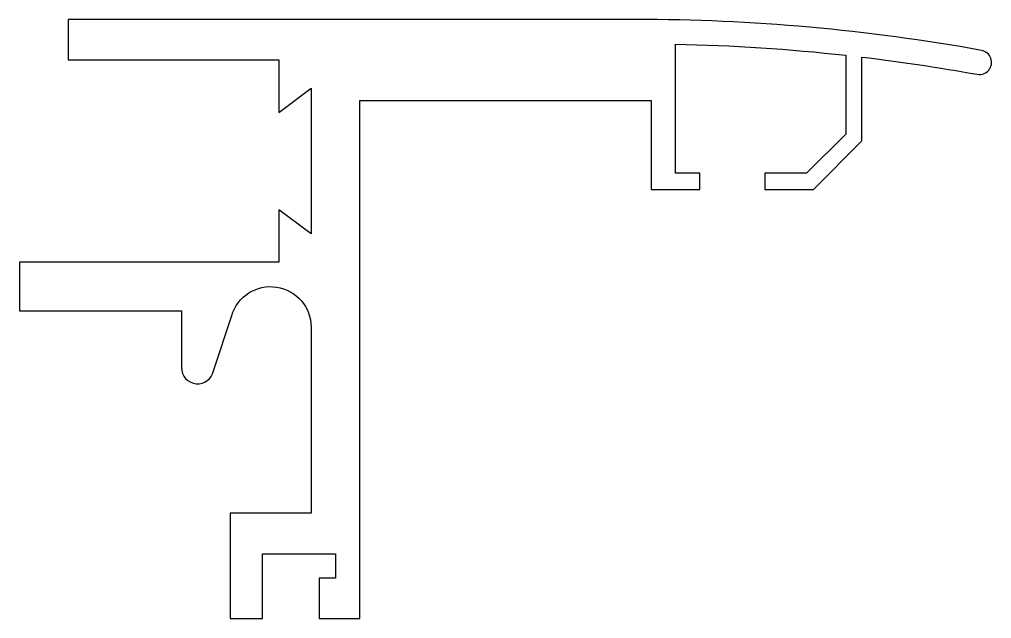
# Model space of a CAD drawing. Extents: x 218.9 to 278.9, y 236 to 273.
import ezdxf

# ---------------------------------------------------------------- set-up
doc = ezdxf.new("R2010")
doc.units = 0
doc.layers.add('ANA', color=220, linetype='CONTINUOUS')

msp = doc.modelspace()

# ---------------------------------------------------------------- linework, layer by layer
at = {"layer": 'ANA'}
msp.add_lwpolyline([(238.439, 240.016), (238.439, 238.516), (237.439, 238.516), (237.439, 236.016), (239.939, 236.016), (239.939, 268.016), (257.939, 268.016), (257.939, 262.516), (260.939, 262.516), (260.939, 263.516), (259.439, 263.516), (259.439, 271.491, -0.02221), (269.939, 270.806), (269.939, 265.931), (267.525, 263.516), (264.939, 263.516), (264.939, 262.516), (267.939, 262.516), (270.939, 265.516), (270.939, 270.692, -0.015184), (278.056, 269.628, 1), (278.322, 271.105, 0.044717), (256.987, 273.016), (221.939, 273.016), (221.939, 270.516), (234.939, 270.516), (234.939, 267.266), (236.939, 268.766), (236.939, 259.766), (234.939, 261.266), (234.939, 258.016), (218.939, 258.016), (218.939, 255.016), (228.939, 255.016), (228.939, 251.516, 0.902834), (230.918, 251.314), (232.043, 254.729, -0.86507), (236.939, 254.016), (236.939, 242.516), (231.939, 242.516), (231.939, 236.016), (233.939, 236.016), (233.939, 240.016)], format="xyb", close=True, dxfattribs=at)

doc.saveas('drawing.dxf')
